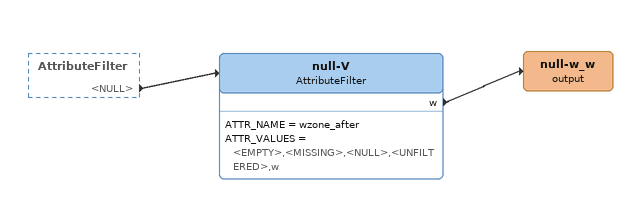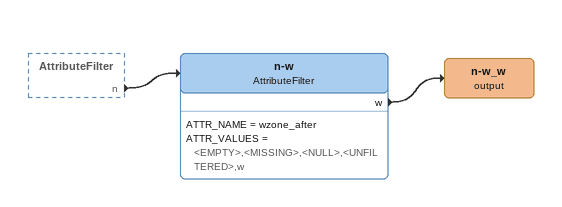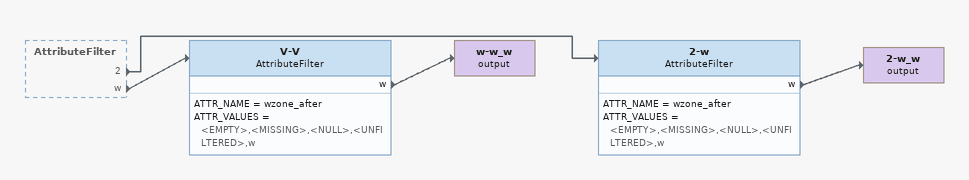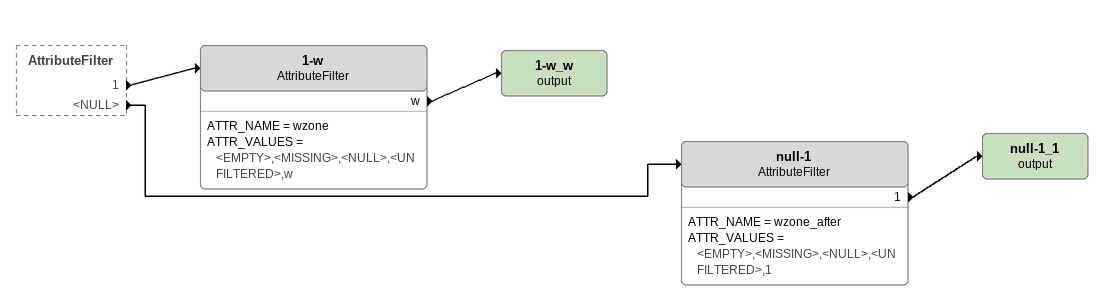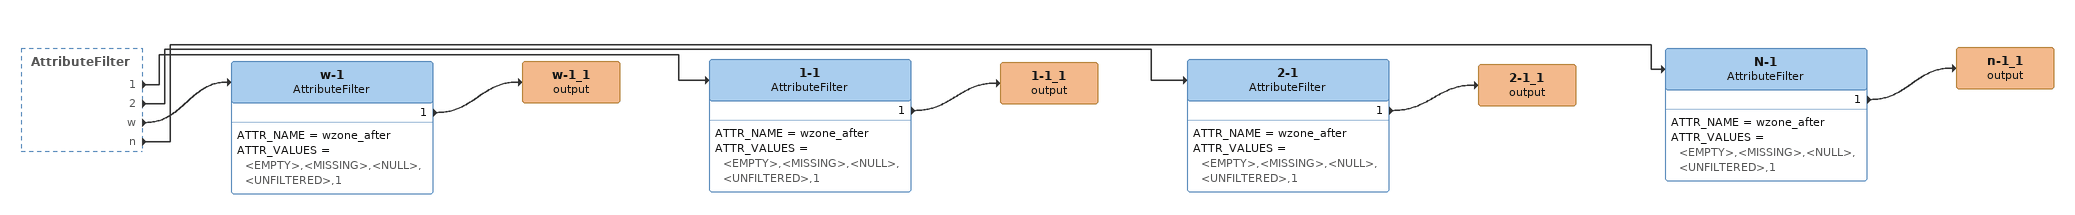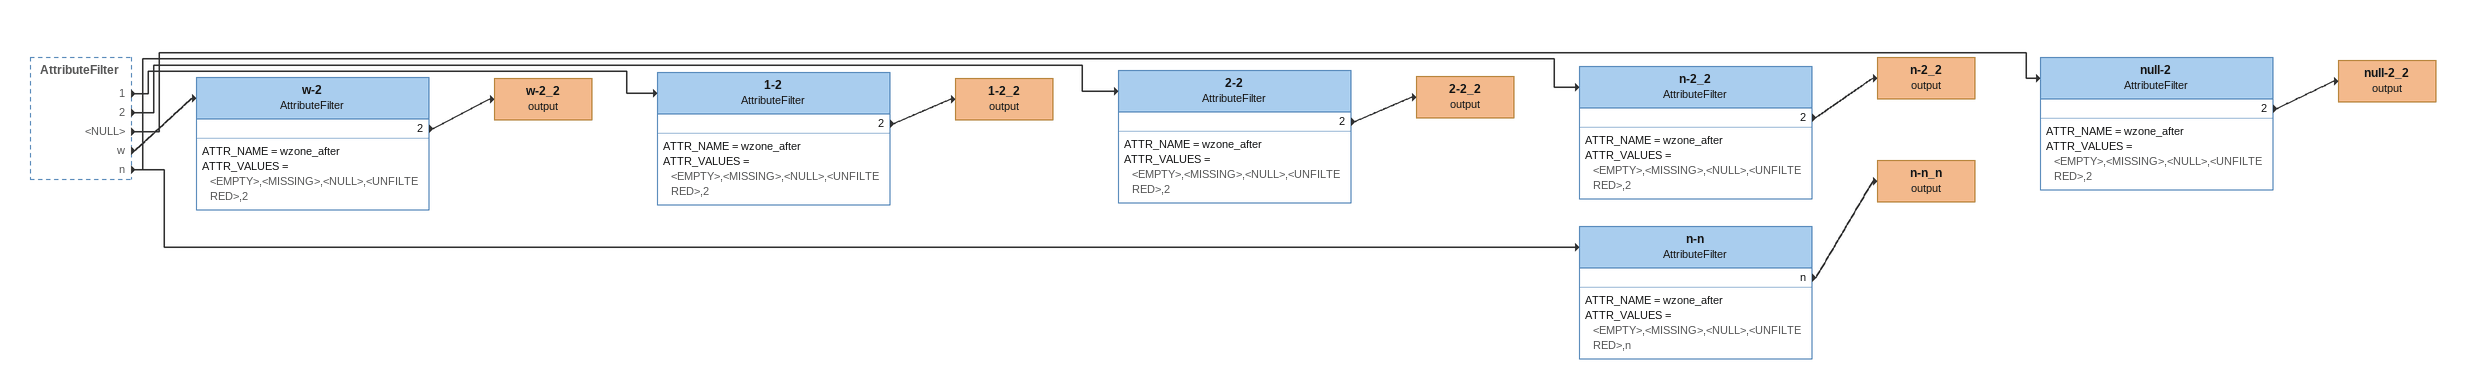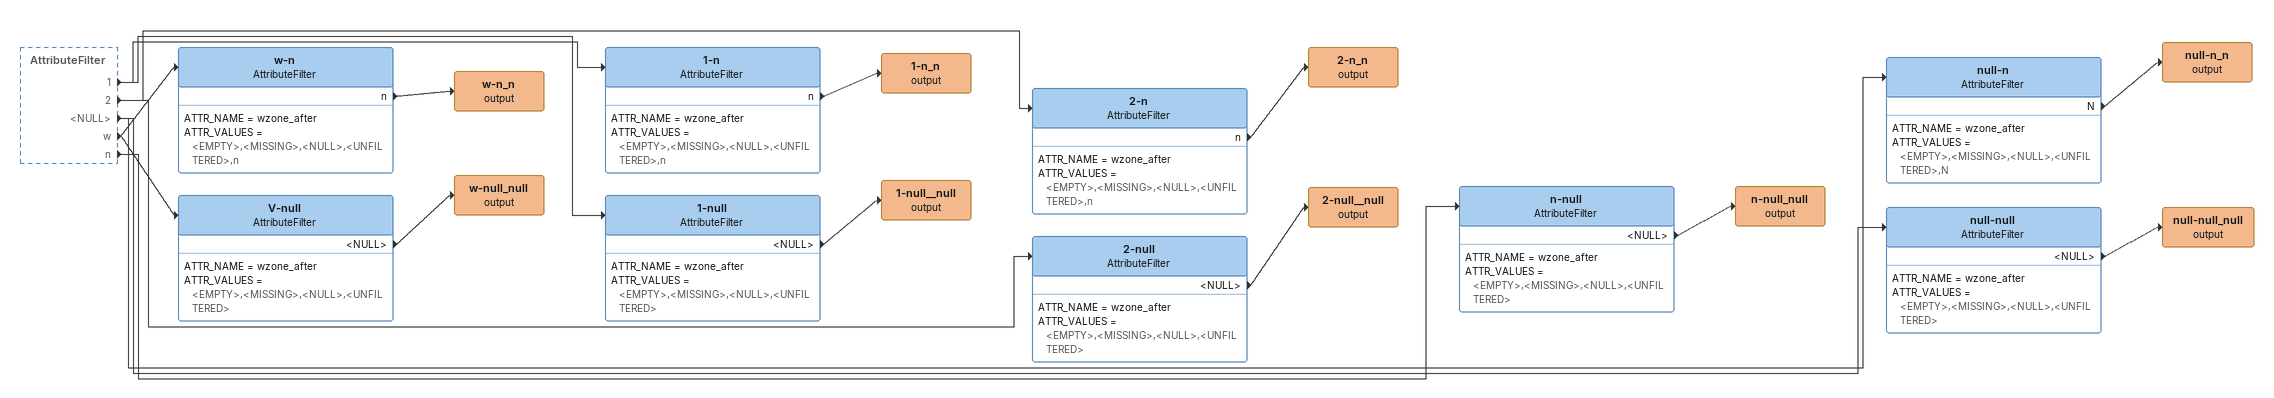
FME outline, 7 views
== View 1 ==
AttributeFilter [outside]
    <NULL> -> null-V
null-V: AttributeFilter
    ATTR_NAME = wzone_after
    ATTR_VALUES = <EMPTY>,<MISSING>,<NULL>,<UNFILTERED>,w
    w -> null-w_w (output)
null-w_w (output)

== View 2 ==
AttributeFilter [outside]
    n -> n-w
n-w: AttributeFilter
    ATTR_NAME = wzone_after
    ATTR_VALUES = <EMPTY>,<MISSING>,<NULL>,<UNFILTERED>,w
    w -> n-w_w (output)
n-w_w (output)

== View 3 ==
AttributeFilter [outside]
    2 -> 2-w
    w -> V-V
V-V: AttributeFilter
    ATTR_NAME = wzone_after
    ATTR_VALUES = <EMPTY>,<MISSING>,<NULL>,<UNFILTERED>,w
    w -> w-w_w (output)
w-w_w (output)
2-w: AttributeFilter
    ATTR_NAME = wzone_after
    ATTR_VALUES = <EMPTY>,<MISSING>,<NULL>,<UNFILTERED>,w
    w -> 2-w_w (output)
2-w_w (output)

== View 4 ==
AttributeFilter [outside]
    1 -> 1-w
    <NULL> -> null-1
1-w: AttributeFilter
    ATTR_NAME = wzone
    ATTR_VALUES = <EMPTY>,<MISSING>,<NULL>,<UNFILTERED>,w
    w -> 1-w_w (output)
1-w_w (output)
null-1: AttributeFilter
    ATTR_NAME = wzone_after
    ATTR_VALUES = <EMPTY>,<MISSING>,<NULL>,<UNFILTERED>,1
    1 -> null-1_1 (output)
null-1_1 (output)

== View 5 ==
AttributeFilter [outside]
    1 -> 1-1
    2 -> 2-1
    w -> w-1
    n -> N-1
N-1: AttributeFilter
    ATTR_NAME = wzone_after
    ATTR_VALUES = <EMPTY>,<MISSING>,<NULL>,<UNFILTERED>,1
    1 -> n-1_1 (output)
n-1_1 (output)
1-1: AttributeFilter
    ATTR_NAME = wzone_after
    ATTR_VALUES = <EMPTY>,<MISSING>,<NULL>,<UNFILTERED>,1
    1 -> 1-1_1 (output)
1-1_1 (output)
2-1: AttributeFilter
    ATTR_NAME = wzone_after
    ATTR_VALUES = <EMPTY>,<MISSING>,<NULL>,<UNFILTERED>,1
    1 -> 2-1_1 (output)
2-1_1 (output)
w-1: AttributeFilter
    ATTR_NAME = wzone_after
    ATTR_VALUES = <EMPTY>,<MISSING>,<NULL>,<UNFILTERED>,1
    1 -> w-1_1 (output)
w-1_1 (output)

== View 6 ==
AttributeFilter [outside]
    1 -> 1-2
    2 -> 2-2
    <NULL> -> null-2
    w -> w-2
    n -> n-n
    n -> n-2_2
null-2: AttributeFilter
    ATTR_NAME = wzone_after
    ATTR_VALUES = <EMPTY>,<MISSING>,<NULL>,<UNFILTERED>,2
    2 -> null-2_2 (output)
null-2_2 (output)
n-2_2: AttributeFilter
    ATTR_NAME = wzone_after
    ATTR_VALUES = <EMPTY>,<MISSING>,<NULL>,<UNFILTERED>,2
    2 -> n-2_2 (output)
n-2_2 (output)
2-2: AttributeFilter
    ATTR_NAME = wzone_after
    ATTR_VALUES = <EMPTY>,<MISSING>,<NULL>,<UNFILTERED>,2
    2 -> 2-2_2 (output)
2-2_2 (output)
1-2: AttributeFilter
    ATTR_NAME = wzone_after
    ATTR_VALUES = <EMPTY>,<MISSING>,<NULL>,<UNFILTERED>,2
    2 -> 1-2_2 (output)
1-2_2 (output)
w-2: AttributeFilter
    ATTR_NAME = wzone_after
    ATTR_VALUES = <EMPTY>,<MISSING>,<NULL>,<UNFILTERED>,2
    2 -> w-2_2 (output)
w-2_2 (output)
n-n: AttributeFilter
    ATTR_NAME = wzone_after
    ATTR_VALUES = <EMPTY>,<MISSING>,<NULL>,<UNFILTERED>,n
    n -> n-n_n (output)
n-n_n (output)

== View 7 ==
AttributeFilter [outside]
    1 -> 1-n
    1 -> 1-null
    2 -> 2-n
    2 -> 2-null
    <NULL> -> null-n
    <NULL> -> null-null
    w -> w-n
    w -> V-null
    n -> n-null
w-n: AttributeFilter
    ATTR_NAME = wzone_after
    ATTR_VALUES = <EMPTY>,<MISSING>,<NULL>,<UNFILTERED>,n
    n -> w-n_n (output)
w-n_n (output)
1-n: AttributeFilter
    ATTR_NAME = wzone_after
    ATTR_VALUES = <EMPTY>,<MISSING>,<NULL>,<UNFILTERED>,n
    n -> 1-n_n (output)
1-n_n (output)
null-n: AttributeFilter
    ATTR_NAME = wzone_after
    ATTR_VALUES = <EMPTY>,<MISSING>,<NULL>,<UNFILTERED>,N
    N -> null-n_n (output)
null-n_n (output)
2-n: AttributeFilter
    ATTR_NAME = wzone_after
    ATTR_VALUES = <EMPTY>,<MISSING>,<NULL>,<UNFILTERED>,n
    n -> 2-n_n (output)
2-n_n (output)
V-null: AttributeFilter
    ATTR_NAME = wzone_after
    ATTR_VALUES = <EMPTY>,<MISSING>,<NULL>,<UNFILTERED>
    <NULL> -> w-null_null (output)
w-null_null (output)
1-null: AttributeFilter
    ATTR_NAME = wzone_after
    ATTR_VALUES = <EMPTY>,<MISSING>,<NULL>,<UNFILTERED>
    <NULL> -> 1-null__null (output)
1-null__null (output)
n-null: AttributeFilter
    ATTR_NAME = wzone_after
    ATTR_VALUES = <EMPTY>,<MISSING>,<NULL>,<UNFILTERED>
    <NULL> -> n-null_null (output)
n-null_null (output)
2-null: AttributeFilter
    ATTR_NAME = wzone_after
    ATTR_VALUES = <EMPTY>,<MISSING>,<NULL>,<UNFILTERED>
    <NULL> -> 2-null__null (output)
2-null__null (output)
null-null: AttributeFilter
    ATTR_NAME = wzone_after
    ATTR_VALUES = <EMPTY>,<MISSING>,<NULL>,<UNFILTERED>
    <NULL> -> null-null_null (output)
null-null_null (output)
